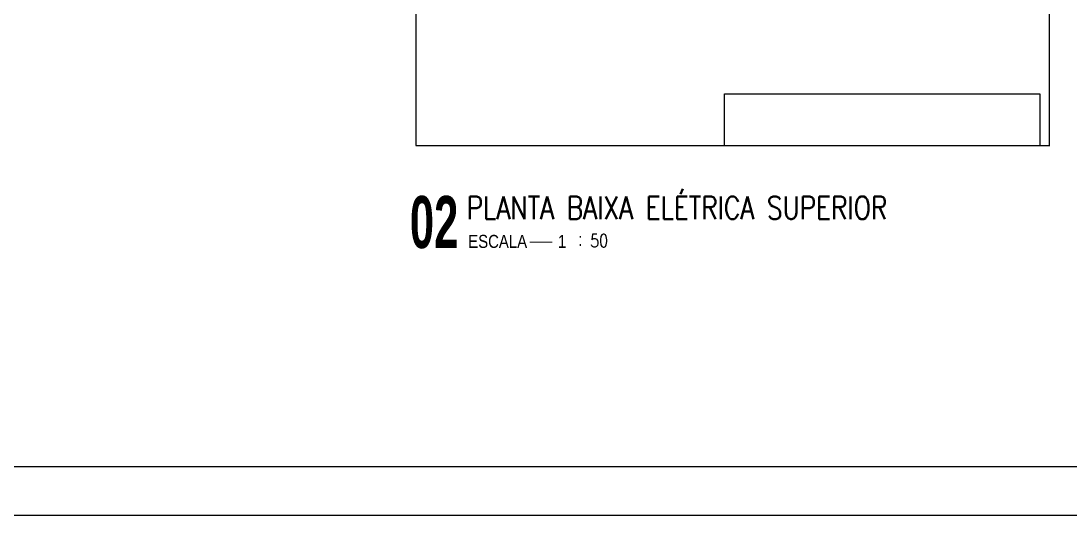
# Model space of a CAD drawing. Header units: millimetres. Extents: x 3082 to 3316, y 298 to 342.
# Drawn here: x 3284.5 to 3300.8, y 297.75 to 305.43 of the extents above; entities that cross this region are included whole.
import ezdxf
from ezdxf.enums import TextEntityAlignment as Align

# ---------------------------------------------------------------- set-up
doc = ezdxf.new("R2010")
doc.units = ezdxf.units.MM
doc.header["$MEASUREMENT"] = 0
doc.linetypes.add('CONTINU', pattern=[0])
doc.layers.get('0').update_dxf_attribs({"linetype": 'CONTINUOUS'})
for name, color, linetype in [('-HIDRO', 8, 'CONTINUOUS'), ('CABO-ILUM', 3, 'CONTINUOUS'), ('E-txt-g', 3, 'CONTINUOUS'), ('E-TXT-Y', 2, 'CONTINUOUS'), ('eletroduto parede e teto', 2, 'CONTINU')]:
    doc.layers.add(name, color=color, linetype=linetype)
doc.layers.add('E-Txt-W', color=7, linetype='CONTINUOUS', lineweight=20)
doc.styles.add('F2', font='ARIALN.TTF')
doc.styles.add('REG140', font='romans.shx', dxfattribs={"width": 0.8, "height": 0.35})
doc.styles.add('REG80', font='romans.shx', dxfattribs={"width": 0.8, "height": 0.2})
doc.styles.add('SANSSERIF2', font='sanssb__.ttf', dxfattribs={"width": 0.8})

# ---------------------------------------------------------------- blocks, each defined once
blk = doc.blocks.new('superior')
at = {"layer": '-HIDRO'}
for p, q in [((-4.737, -13.219), (-4.737, -15.363)), ((5.109, -15.363), (5.109, -13.219)), ((0.059, -15.363), (0.059, -14.563)), ((0.059, -14.563), (4.959, -14.563)), ((4.959, -14.563), (4.959, -15.363)), ((-4.737, -15.363), (5.113, -15.363)), ((4.959, -15.363), (5.113, -15.363))]:
    blk.add_line(p, q, dxfattribs=at)
blk = doc.blocks.new('IND_DES')
at = {"layer": 'E-Txt-W', "color": 7}
blk.add_line((0.0269, -0.2428), (0.1984, -0.2428), dxfattribs=at)
at = {"layer": 'E-txt-g', "color": 7, "style": 'F2'}
for s, p in [('ESCALA', (-0.4463, -0.2864)), ('1', (0.2426, -0.2864)), (':', (0.3988, -0.2706))]:
    blk.add_text(s, height=0.1, dxfattribs=at).set_placement(p)
blk.add_attdef('ESCALA', (0.4897, -0.2812), '', height=0.1, dxfattribs=at)
at = {"layer": 'E-Txt-W', "color": 6, "style": 'F2'}
blk.add_attdef('00', text='', height=0.4, dxfattribs=at).set_placement((-0.7083, -0.2881), align=Align.CENTER)
at = {"layer": 'E-TXT-Y', "color": 7, "style": 'F2'}
for tag, p in [('PROJETO', (-0.4563, 0.1829)), ('DESENHO', (-0.4582, -0.0658))]:
    blk.add_attdef(tag, p, '', height=0.175, dxfattribs=at)

msp = doc.modelspace()

# ---------------------------------------------------------------- linework, layer by layer
at = {"layer": '-HIDRO'}
for p, q in [((3315.286, 298.498), (3254.836, 298.498)), ((3252.961, 297.748), (3316.036, 297.748))]:
    msp.add_line(p, q, dxfattribs=at)

# ---------------------------------------------------------------- block references
ref = msp.add_blockref('IND_DES', (3292.352, 302.479), dxfattribs=dict(xscale=2.024792438006414, yscale=2.024792438006414, zscale=2.024792438006414))
ref.add_attrib('00', '02', dxfattribs={"layer": 'E-Txt-W', "height": 0.8099, "style": 'SANSSERIF2', "width": 0.6}).set_placement((3290.918, 301.896), align=Align.CENTER)
ref.add_attrib('DESENHO', 'PLANTA BAIXA ELÉTRICA SUPERIOR', (3291.425, 302.346), dxfattribs={"layer": 'E-TXT-Y', "height": 0.35434, "style": 'REG140', "width": 0.8})
ref.add_attrib('ESCALA', '50', (3293.344, 301.91), dxfattribs={"layer": 'CABO-ILUM', "height": 0.2025, "style": 'REG80', "width": 0.8})
at = {"layer": 'eletroduto parede e teto'}
msp.add_blockref('superior', (3295.371, 318.855), dxfattribs=at)

doc.saveas('drawing.dxf')
